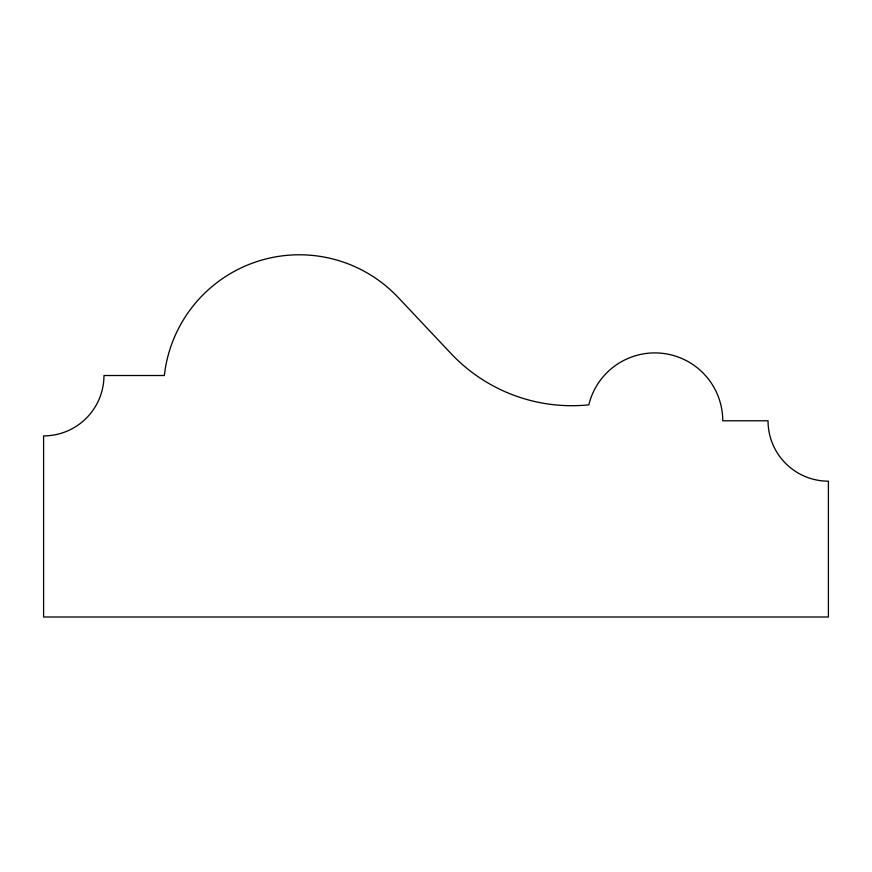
<?xml version="1.0" encoding="UTF-8"?>
<svg xmlns="http://www.w3.org/2000/svg" width="872" height="872" viewBox="0 0 872 872"><rect width="100%" height="100%" fill="white"/><g stroke="black" fill="none" stroke-linecap="round" stroke-linejoin="round"><path stroke-width="1.31" d="M164.339 375.516L103.964 375.516A60.364 60.364 0 0 1 43.6 435.891L43.6 616.995L828.4 616.995L828.4 481.17A60.364 60.364 0 0 1 768.036 420.795L722.757 420.795A67.918 67.918 0 0 0 588.829 404.837A166.018 166.018 0 0 1 450.977 353.509L398.21 297.483A135.836 135.836 0 0 0 164.339 375.516"/></g></svg>
